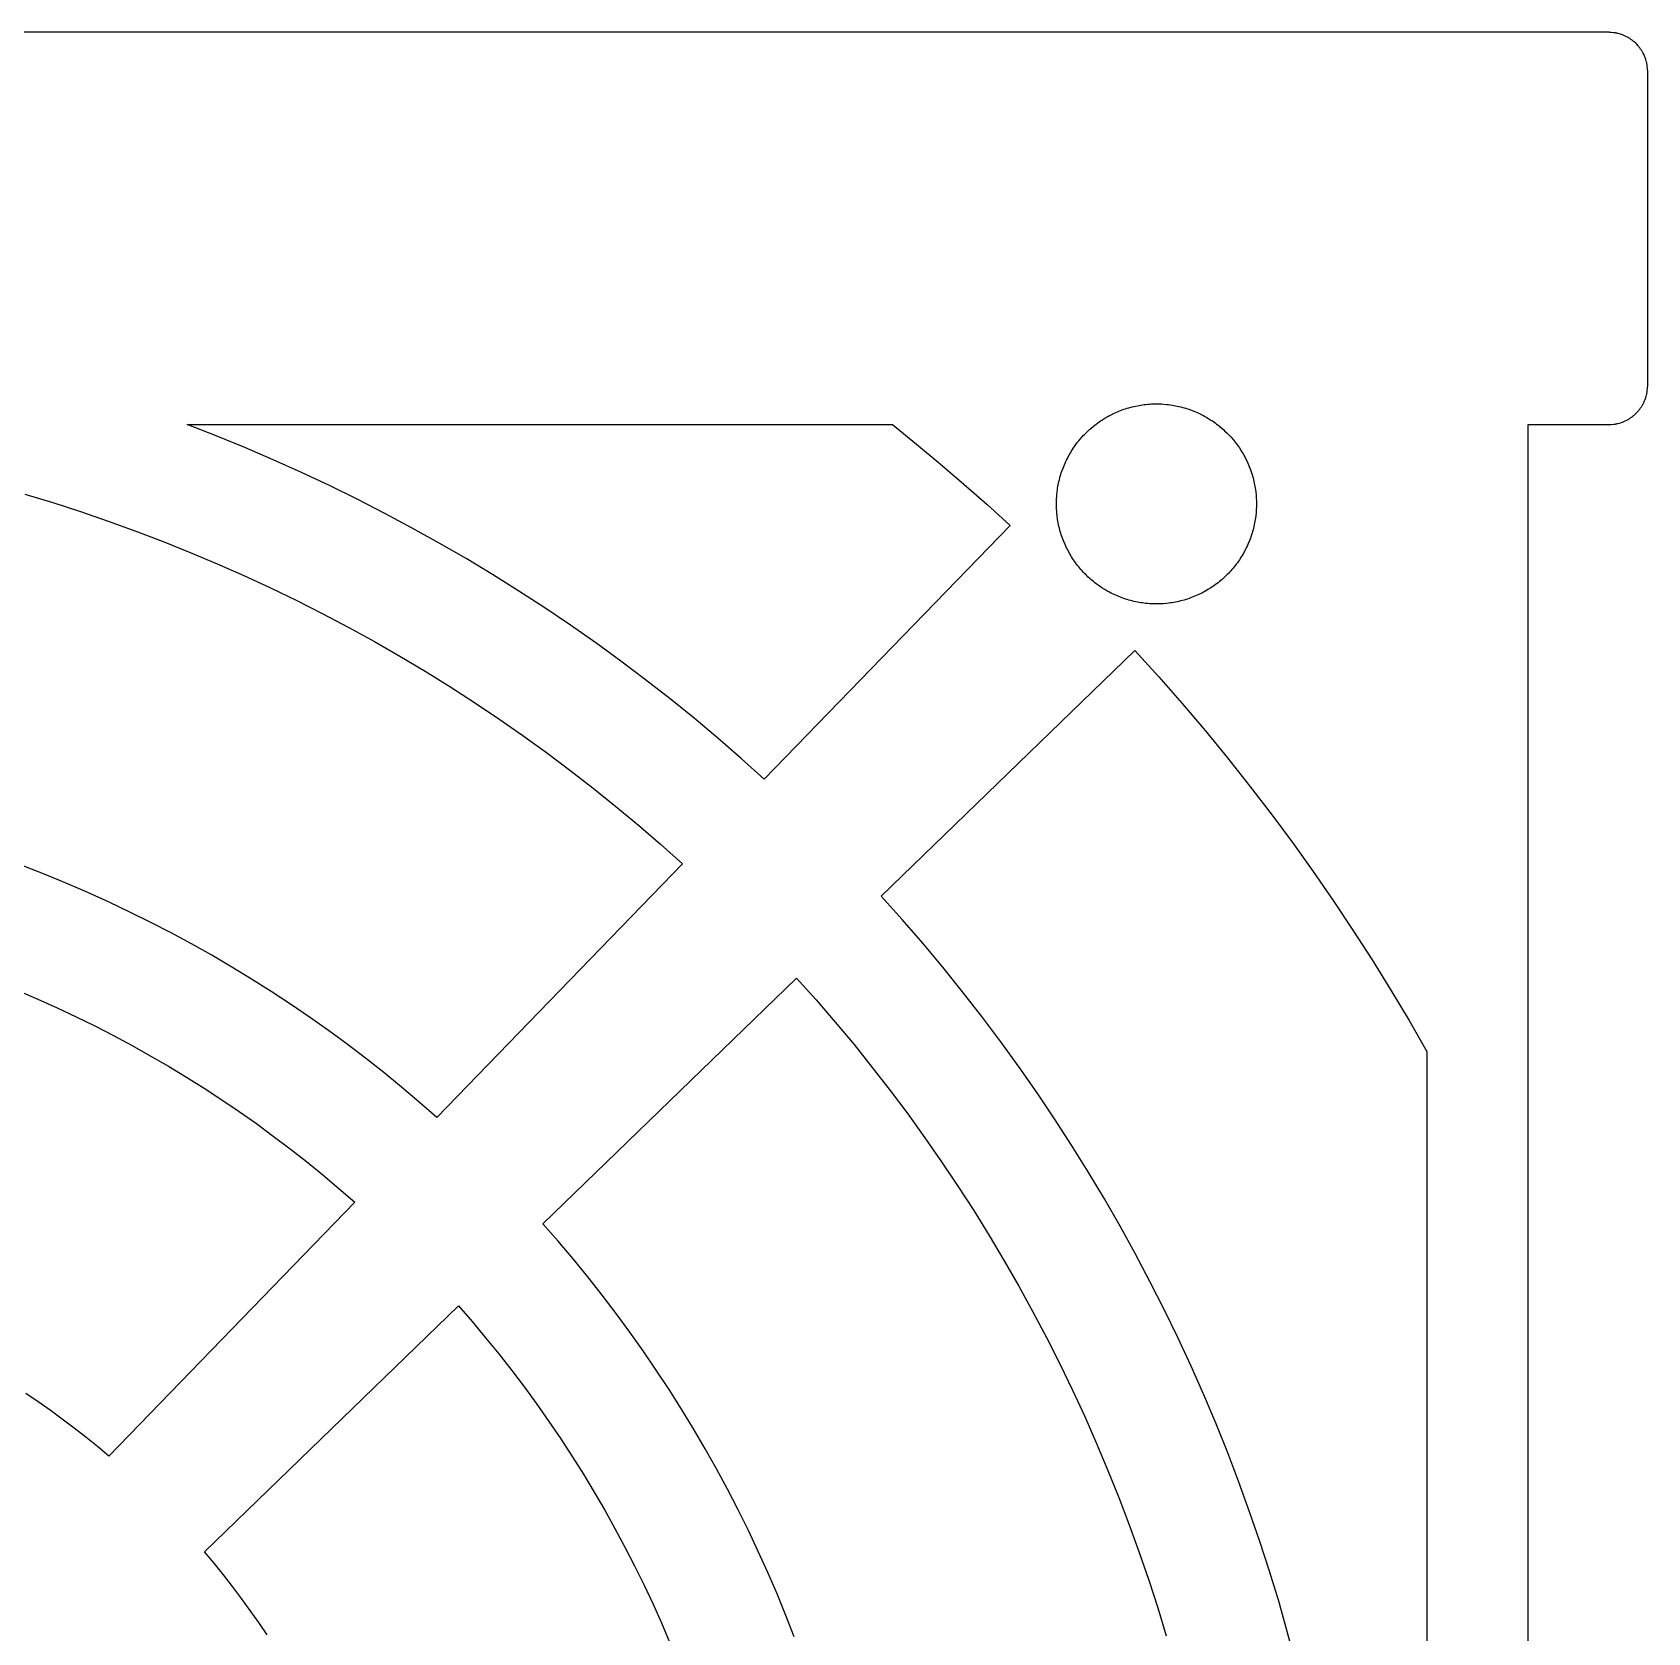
# Model space of a CAD drawing. Header units: metres. Extents: x -3 to 104, y -8 to 202.
# Drawn here: x 62.81 to 104, y 161.46 to 202.25 of the extents above; entities that cross this region are included whole.
import ezdxf

# ---------------------------------------------------------------- set-up
doc = ezdxf.new("R2010")
doc.units = ezdxf.units.M

msp = doc.modelspace()

# ---------------------------------------------------------------- linework, layer by layer
for p, q in [((103.018, 202.25), (-2.01758, 202.25)), ((103.035, 202.249), (103.018, 202.25)), ((103.053, 202.249), (103.035, 202.249)), ((103.069, 202.248), (103.053, 202.249)), ((103.14, 202.24), (103.069, 202.248)), ((103.156, 202.237), (103.14, 202.24)), ((103.174, 202.234), (103.156, 202.237)), ((103.19, 202.231), (103.174, 202.234)), ((103.208, 202.229), (103.19, 202.231)), ((103.225, 202.225), (103.208, 202.229)), ((103.242, 202.221), (103.225, 202.225)), ((103.309, 202.201), (103.242, 202.221)), ((103.358, 202.184), (103.309, 202.201)), ((103.375, 202.177), (103.358, 202.184)), ((103.391, 202.171), (103.375, 202.177)), ((103.406, 202.163), (103.391, 202.171)), ((103.423, 202.156), (103.406, 202.163)), ((103.47, 202.133), (103.423, 202.156)), ((103.484, 202.125), (103.47, 202.133)), ((103.5, 202.116), (103.484, 202.125)), ((103.515, 202.107), (103.5, 202.116)), ((103.53, 202.098), (103.515, 202.107)), ((103.545, 202.089), (103.53, 202.098)), ((103.56, 202.079), (103.545, 202.089)), ((103.573, 202.069), (103.56, 202.079)), ((103.588, 202.059), (103.573, 202.069)), ((103.602, 202.049), (103.588, 202.059)), ((103.629, 202.027), (103.602, 202.049)), ((103.643, 202.016), (103.629, 202.027)), ((103.656, 202.005), (103.643, 202.016)), ((103.694, 201.97), (103.656, 202.005)), ((103.72, 201.944), (103.694, 201.97)), ((103.755, 201.906), (103.72, 201.944)), ((103.766, 201.893), (103.755, 201.906)), ((103.777, 201.879), (103.766, 201.893)), ((103.799, 201.852), (103.777, 201.879)), ((103.809, 201.838), (103.799, 201.852)), ((103.819, 201.823), (103.809, 201.838)), ((103.829, 201.81), (103.819, 201.823)), ((103.839, 201.795), (103.829, 201.81)), ((103.848, 201.78), (103.839, 201.795)), ((103.857, 201.765), (103.848, 201.78)), ((103.866, 201.75), (103.857, 201.765)), ((103.875, 201.734), (103.866, 201.75)), ((103.883, 201.72), (103.875, 201.734)), ((103.906, 201.673), (103.883, 201.72)), ((103.913, 201.656), (103.906, 201.673)), ((103.921, 201.641), (103.913, 201.656)), ((103.927, 201.625), (103.921, 201.641)), ((103.934, 201.608), (103.927, 201.625)), ((103.951, 201.559), (103.934, 201.608)), ((103.971, 201.492), (103.951, 201.559)), ((103.975, 201.475), (103.971, 201.492)), ((103.979, 201.458), (103.975, 201.475)), ((103.981, 201.44), (103.979, 201.458)), ((103.984, 201.424), (103.981, 201.44)), ((103.987, 201.406), (103.984, 201.424)), ((103.99, 201.39), (103.987, 201.406)), ((103.998, 201.319), (103.99, 201.39)), ((103.999, 201.303), (103.998, 201.319)), ((103.999, 201.285), (103.999, 201.303)), ((104, 201.268), (103.999, 201.285)), ((104, 193.232), (104, 201.268)), ((103.99, 193.11), (103.998, 193.181)), ((103.998, 193.181), (103.999, 193.197)), ((103.999, 193.215), (104, 193.232)), ((103.999, 193.197), (103.999, 193.215)), ((91.0322, 192.741), (91.1201, 192.755)), ((91.1201, 192.755), (91.1641, 192.761)), ((91.1641, 192.761), (91.208, 192.766)), ((91.208, 192.766), (91.2529, 192.77)), ((91.2529, 192.77), (91.2969, 192.773)), ((91.2969, 192.773), (91.3418, 192.776)), ((91.3418, 192.776), (91.3857, 192.778)), ((91.3857, 192.778), (91.4307, 192.779)), ((91.4307, 192.779), (91.5195, 192.779)), ((91.5195, 192.779), (91.5645, 192.778)), ((91.5645, 192.778), (91.6084, 192.776)), ((91.6084, 192.776), (91.6533, 192.773)), ((91.6533, 192.773), (91.7412, 192.766)), ((91.7412, 192.766), (91.7861, 192.761)), ((91.7861, 192.761), (91.8301, 192.755)), ((91.8301, 192.755), (91.918, 192.741)), ((103.866, 192.75), (103.875, 192.766)), ((103.875, 192.766), (103.883, 192.78)), ((103.883, 192.78), (103.906, 192.827)), ((103.906, 192.827), (103.913, 192.844)), ((103.913, 192.844), (103.921, 192.859)), ((103.921, 192.859), (103.927, 192.875)), ((103.927, 192.875), (103.934, 192.892)), ((103.934, 192.892), (103.951, 192.941)), ((103.951, 192.941), (103.971, 193.008)), ((103.971, 193.008), (103.975, 193.025)), ((103.975, 193.025), (103.979, 193.042)), ((103.979, 193.042), (103.981, 193.06)), ((103.981, 193.06), (103.984, 193.076)), ((103.984, 193.076), (103.987, 193.094)), ((103.987, 193.094), (103.99, 193.11)), ((89.9766, 192.293), (90.0488, 192.344)), ((90.0488, 192.344), (90.0859, 192.368)), ((90.0859, 192.368), (90.1621, 192.415)), ((90.1621, 192.415), (90.2383, 192.46)), ((90.2383, 192.46), (90.2783, 192.481)), ((90.2783, 192.481), (90.3174, 192.502)), ((90.3174, 192.502), (90.3975, 192.541)), ((90.3975, 192.541), (90.4375, 192.56)), ((90.4375, 192.56), (90.4785, 192.577)), ((90.4785, 192.577), (90.5195, 192.594)), ((90.5195, 192.594), (90.5615, 192.61)), ((90.5615, 192.61), (90.6025, 192.626)), ((90.6025, 192.626), (90.6445, 192.641)), ((90.6445, 192.641), (90.6865, 192.654)), ((90.6865, 192.654), (90.7295, 192.668)), ((90.7295, 192.668), (90.7725, 192.681)), ((90.7725, 192.681), (90.8584, 192.704)), ((90.8584, 192.704), (90.9014, 192.714)), ((90.9014, 192.714), (90.9453, 192.724)), ((90.9453, 192.724), (90.9883, 192.732)), ((90.9883, 192.732), (91.0322, 192.741)), ((91.918, 192.741), (91.9619, 192.732)), ((91.9619, 192.732), (92.0049, 192.724)), ((92.0049, 192.724), (92.0488, 192.714)), ((92.0488, 192.714), (92.0918, 192.704)), ((92.0918, 192.704), (92.1777, 192.681)), ((92.1777, 192.681), (92.2207, 192.668)), ((92.2207, 192.668), (92.2627, 192.654)), ((92.2627, 192.654), (92.3057, 192.641)), ((92.3057, 192.641), (92.3467, 192.626)), ((92.3467, 192.626), (92.3887, 192.61)), ((92.3887, 192.61), (92.4307, 192.594)), ((92.4307, 192.594), (92.4717, 192.577)), ((92.4717, 192.577), (92.5117, 192.56)), ((92.5117, 192.56), (92.5527, 192.541)), ((92.5527, 192.541), (92.6328, 192.502)), ((92.6328, 192.502), (92.6719, 192.481)), ((92.6719, 192.481), (92.7109, 192.46)), ((92.7109, 192.46), (92.75, 192.438)), ((92.75, 192.438), (92.7881, 192.415)), ((92.7881, 192.415), (92.8643, 192.368)), ((92.8643, 192.368), (92.9014, 192.344)), ((92.9014, 192.344), (92.9736, 192.293)), ((103.406, 192.337), (103.423, 192.344)), ((103.423, 192.344), (103.47, 192.367)), ((103.47, 192.367), (103.484, 192.375)), ((103.484, 192.375), (103.5, 192.384)), ((103.5, 192.384), (103.515, 192.393)), ((103.515, 192.393), (103.53, 192.402)), ((103.53, 192.402), (103.545, 192.411)), ((103.545, 192.411), (103.56, 192.421)), ((103.56, 192.421), (103.573, 192.431)), ((103.573, 192.431), (103.588, 192.441)), ((103.588, 192.441), (103.602, 192.451)), ((103.602, 192.451), (103.629, 192.473)), ((103.629, 192.473), (103.643, 192.484)), ((103.643, 192.484), (103.656, 192.495)), ((103.656, 192.495), (103.694, 192.53)), ((103.694, 192.53), (103.72, 192.556)), ((103.72, 192.556), (103.755, 192.594)), ((103.755, 192.594), (103.766, 192.607)), ((103.766, 192.607), (103.777, 192.621)), ((103.777, 192.621), (103.799, 192.648)), ((103.799, 192.648), (103.809, 192.662)), ((103.809, 192.662), (103.819, 192.677)), ((103.819, 192.677), (103.829, 192.69)), ((103.829, 192.69), (103.839, 192.705)), ((103.839, 192.705), (103.848, 192.72)), ((103.848, 192.72), (103.857, 192.735)), ((103.857, 192.735), (103.866, 192.75)), ((67.4971, 191.964), (66.7607, 192.25)), ((66.7607, 192.25), (84.7422, 192.25)), ((68.2285, 191.666), (67.4971, 191.964)), ((84.7422, 192.25), (85.3564, 191.753)), ((89.5215, 191.869), (89.5801, 191.936)), ((89.5801, 191.936), (89.6104, 191.969)), ((89.6104, 191.969), (89.6406, 192.001)), ((89.6406, 192.001), (89.6719, 192.032)), ((89.6719, 192.032), (89.7363, 192.095)), ((89.7363, 192.095), (89.7686, 192.125)), ((89.7686, 192.125), (89.8018, 192.154)), ((89.8018, 192.154), (89.8701, 192.211)), ((89.8701, 192.211), (89.9053, 192.239)), ((89.9053, 192.239), (89.9404, 192.266)), ((89.9404, 192.266), (89.9766, 192.293)), ((92.9736, 192.293), (93.0098, 192.266)), ((93.0098, 192.266), (93.0449, 192.239)), ((93.0449, 192.239), (93.0801, 192.211)), ((93.0801, 192.211), (93.1484, 192.154)), ((93.1484, 192.154), (93.1816, 192.125)), ((93.1816, 192.125), (93.2139, 192.095)), ((93.2139, 192.095), (93.2783, 192.032)), ((93.2783, 192.032), (93.3096, 192.001)), ((93.3096, 192.001), (93.3398, 191.969)), ((93.3398, 191.969), (93.3701, 191.936)), ((93.3701, 191.936), (93.4287, 191.869)), ((100.95, 10), (100.95, 192.25)), ((100.95, 192.25), (103.018, 192.25)), ((103.018, 192.25), (103.035, 192.251)), ((103.035, 192.251), (103.053, 192.251)), ((103.053, 192.251), (103.069, 192.252)), ((103.069, 192.252), (103.14, 192.26)), ((103.14, 192.26), (103.156, 192.263)), ((103.156, 192.263), (103.174, 192.266)), ((103.174, 192.266), (103.19, 192.269)), ((103.19, 192.269), (103.208, 192.271)), ((103.208, 192.271), (103.225, 192.275)), ((103.225, 192.275), (103.242, 192.279)), ((103.242, 192.279), (103.309, 192.299)), ((103.309, 192.299), (103.358, 192.316)), ((103.358, 192.316), (103.375, 192.323)), ((103.375, 192.323), (103.391, 192.329)), ((103.391, 192.329), (103.406, 192.337)), ((68.9541, 191.354), (68.2285, 191.666)), ((85.3564, 191.753), (85.9639, 191.248)), ((89.2666, 191.505), (89.2891, 191.543)), ((89.2891, 191.543), (89.3125, 191.581)), ((89.3125, 191.581), (89.3359, 191.618)), ((89.3359, 191.618), (89.3613, 191.655)), ((89.3613, 191.655), (89.3857, 191.692)), ((89.3857, 191.692), (89.4385, 191.765)), ((89.4385, 191.765), (89.4658, 191.8)), ((89.4658, 191.8), (89.4932, 191.834)), ((89.4932, 191.834), (89.5215, 191.869)), ((93.4287, 191.869), (93.457, 191.834)), ((93.457, 191.834), (93.4844, 191.8)), ((93.4844, 191.8), (93.5117, 191.765)), ((93.5117, 191.765), (93.5381, 191.729)), ((93.5381, 191.729), (93.5635, 191.692)), ((93.5635, 191.692), (93.5889, 191.655)), ((93.5889, 191.655), (93.6377, 191.581)), ((93.6377, 191.581), (93.6611, 191.543)), ((93.6611, 191.543), (93.6836, 191.505)), ((69.6748, 191.031), (68.9541, 191.354)), ((85.9639, 191.248), (86.5645, 190.733)), ((89.0635, 191.06), (89.0947, 191.144)), ((89.0947, 191.144), (89.1104, 191.185)), ((89.1104, 191.185), (89.1455, 191.267)), ((89.1455, 191.267), (89.1641, 191.308)), ((89.1641, 191.308), (89.1826, 191.348)), ((89.1826, 191.348), (89.2031, 191.388)), ((89.2031, 191.388), (89.2236, 191.427)), ((89.2236, 191.427), (89.2666, 191.505)), ((93.6836, 191.505), (93.7266, 191.427)), ((93.7266, 191.427), (93.7471, 191.388)), ((93.7471, 191.388), (93.7861, 191.308)), ((93.7861, 191.308), (93.8047, 191.267)), ((93.8047, 191.267), (93.8223, 191.226)), ((93.8223, 191.226), (93.8555, 191.144)), ((93.8555, 191.144), (93.8711, 191.102)), ((70.3896, 190.695), (69.6748, 191.031)), ((71.0986, 190.348), (70.3896, 190.695)), ((86.5645, 190.733), (87.1562, 190.211)), ((88.9639, 190.672), (88.9717, 190.716)), ((88.9717, 190.716), (88.9805, 190.76)), ((88.9805, 190.76), (88.9902, 190.803)), ((88.9902, 190.803), (89.001, 190.847)), ((89.001, 190.847), (89.0117, 190.89)), ((89.0117, 190.89), (89.0234, 190.933)), ((89.0234, 190.933), (89.0361, 190.975)), ((89.0361, 190.975), (89.0498, 191.018)), ((89.0498, 191.018), (89.0635, 191.06)), ((93.8711, 191.102), (93.9004, 191.018)), ((93.9004, 191.018), (93.9141, 190.975)), ((93.9141, 190.975), (93.9258, 190.933)), ((93.9258, 190.933), (93.9385, 190.89)), ((93.9385, 190.89), (93.9492, 190.847)), ((93.9492, 190.847), (93.96, 190.803)), ((93.96, 190.803), (93.9697, 190.76)), ((93.9697, 190.76), (93.9785, 190.716)), ((93.9785, 190.716), (93.9863, 190.672)), ((62.6191, 190.479), (63.333, 190.262)), ((71.8008, 189.987), (71.0986, 190.348)), ((88.9248, 190.229), (88.9268, 190.318)), ((88.9268, 190.318), (88.9287, 190.363)), ((88.9287, 190.363), (88.9316, 190.407)), ((88.9316, 190.407), (88.9346, 190.452)), ((88.9346, 190.452), (88.9443, 190.54)), ((88.9443, 190.54), (88.9502, 190.584)), ((88.9502, 190.584), (88.9561, 190.629)), ((88.9561, 190.629), (88.9639, 190.672)), ((93.9863, 190.672), (93.9932, 190.629)), ((93.9932, 190.629), (94, 190.584)), ((94, 190.584), (94.0059, 190.54)), ((94.0059, 190.54), (94.0156, 190.452)), ((94.0156, 190.452), (94.0186, 190.407)), ((94.0186, 190.407), (94.0215, 190.363)), ((94.0215, 190.363), (94.0234, 190.318)), ((94.0234, 190.318), (94.0254, 190.229)), ((63.333, 190.262), (64.043, 190.033)), ((64.043, 190.033), (64.749, 189.791)), ((72.4971, 189.615), (71.8008, 189.987)), ((87.1562, 190.211), (87.7412, 189.68)), ((88.9268, 190.141), (88.9248, 190.229)), ((88.9287, 190.096), (88.9268, 190.141)), ((88.9316, 190.052), (88.9287, 190.096)), ((88.9346, 190.007), (88.9316, 190.052)), ((88.9443, 189.919), (88.9346, 190.007)), ((88.9561, 189.831), (88.9443, 189.919)), ((94, 189.875), (93.9863, 189.787)), ((94.0059, 189.919), (94, 189.875)), ((94.0156, 190.007), (94.0059, 189.919)), ((94.0186, 190.052), (94.0156, 190.007)), ((94.0215, 190.096), (94.0186, 190.052)), ((94.0234, 190.141), (94.0215, 190.096)), ((94.0254, 190.229), (94.0234, 190.141)), ((64.749, 189.791), (65.4512, 189.537)), ((65.4512, 189.537), (66.1475, 189.271)), ((73.1875, 189.231), (72.4971, 189.615)), ((87.7412, 189.68), (81.4775, 183.213)), ((88.9717, 189.743), (88.9561, 189.831)), ((88.9805, 189.699), (88.9717, 189.743)), ((88.9902, 189.656), (88.9805, 189.699)), ((89.001, 189.612), (88.9902, 189.656)), ((89.0117, 189.569), (89.001, 189.612)), ((89.0234, 189.526), (89.0117, 189.569)), ((89.0361, 189.484), (89.0234, 189.526)), ((89.0498, 189.441), (89.0361, 189.484)), ((93.9141, 189.484), (93.9004, 189.441)), ((93.9258, 189.526), (93.9141, 189.484)), ((93.9385, 189.569), (93.9258, 189.526)), ((93.9492, 189.612), (93.9385, 189.569)), ((93.96, 189.656), (93.9492, 189.612)), ((93.9697, 189.699), (93.96, 189.656)), ((93.9785, 189.743), (93.9697, 189.699)), ((93.9863, 189.787), (93.9785, 189.743)), ((66.1475, 189.271), (66.8398, 188.993)), ((73.8711, 188.836), (73.1875, 189.231)), ((89.0635, 189.399), (89.0498, 189.441)), ((89.0947, 189.315), (89.0635, 189.399)), ((89.1104, 189.274), (89.0947, 189.315)), ((89.1455, 189.192), (89.1104, 189.274)), ((89.1641, 189.152), (89.1455, 189.192)), ((89.1826, 189.111), (89.1641, 189.152)), ((89.2031, 189.072), (89.1826, 189.111)), ((89.2236, 189.032), (89.2031, 189.072)), ((93.7471, 189.072), (93.7266, 189.032)), ((93.7666, 189.111), (93.7471, 189.072)), ((93.7861, 189.152), (93.7666, 189.111)), ((93.8047, 189.192), (93.7861, 189.152)), ((93.8223, 189.233), (93.8047, 189.192)), ((93.8555, 189.315), (93.8223, 189.233)), ((93.8711, 189.357), (93.8555, 189.315)), ((93.9004, 189.441), (93.8711, 189.357)), ((66.8398, 188.993), (67.5273, 188.703)), ((67.5273, 188.703), (68.21, 188.401)), ((74.5469, 188.428), (73.8711, 188.836)), ((89.2666, 188.954), (89.2236, 189.032)), ((89.2891, 188.916), (89.2666, 188.954)), ((89.3125, 188.878), (89.2891, 188.916)), ((89.3359, 188.841), (89.3125, 188.878)), ((89.3613, 188.804), (89.3359, 188.841)), ((89.3857, 188.767), (89.3613, 188.804)), ((89.4121, 188.73), (89.3857, 188.767)), ((89.4385, 188.695), (89.4121, 188.73)), ((89.4658, 188.659), (89.4385, 188.695)), ((89.4932, 188.625), (89.4658, 188.659)), ((93.4844, 188.659), (93.457, 188.625)), ((93.5117, 188.695), (93.4844, 188.659)), ((93.5381, 188.73), (93.5117, 188.695)), ((93.5635, 188.767), (93.5381, 188.73)), ((93.5889, 188.804), (93.5635, 188.767)), ((93.6377, 188.878), (93.5889, 188.804)), ((93.6611, 188.916), (93.6377, 188.878)), ((93.6836, 188.954), (93.6611, 188.916)), ((93.7266, 189.032), (93.6836, 188.954)), ((68.21, 188.401), (68.8877, 188.088)), ((75.2168, 188.009), (74.5469, 188.428)), ((89.5215, 188.591), (89.4932, 188.625)), ((89.5508, 188.557), (89.5215, 188.591)), ((89.5801, 188.523), (89.5508, 188.557)), ((89.6104, 188.49), (89.5801, 188.523)), ((89.6406, 188.458), (89.6104, 188.49)), ((89.6719, 188.427), (89.6406, 188.458)), ((89.7363, 188.364), (89.6719, 188.427)), ((89.7686, 188.335), (89.7363, 188.364)), ((89.8018, 188.305), (89.7686, 188.335)), ((89.8701, 188.248), (89.8018, 188.305)), ((89.9053, 188.22), (89.8701, 188.248)), ((93.0801, 188.248), (93.0449, 188.22)), ((93.1484, 188.305), (93.0801, 188.248)), ((93.1816, 188.335), (93.1484, 188.305)), ((93.2139, 188.364), (93.1816, 188.335)), ((93.2783, 188.427), (93.2139, 188.364)), ((93.3096, 188.458), (93.2783, 188.427)), ((93.3398, 188.49), (93.3096, 188.458)), ((93.3701, 188.523), (93.3398, 188.49)), ((93.3994, 188.557), (93.3701, 188.523)), ((93.4287, 188.591), (93.3994, 188.557)), ((93.457, 188.625), (93.4287, 188.591)), ((68.8877, 188.088), (69.5586, 187.763)), ((75.8789, 187.578), (75.2168, 188.009)), ((89.9404, 188.193), (89.9053, 188.22)), ((90.0127, 188.141), (89.9404, 188.193)), ((90.0488, 188.115), (90.0127, 188.141)), ((90.0859, 188.091), (90.0488, 188.115)), ((90.1621, 188.044), (90.0859, 188.091)), ((90.2383, 187.999), (90.1621, 188.044)), ((90.2783, 187.979), (90.2383, 187.999)), ((90.3174, 187.957), (90.2783, 187.979)), ((90.3574, 187.938), (90.3174, 187.957)), ((90.4375, 187.9), (90.3574, 187.938)), ((90.4785, 187.882), (90.4375, 187.9)), ((90.5195, 187.865), (90.4785, 187.882)), ((90.5615, 187.849), (90.5195, 187.865)), ((90.6025, 187.833), (90.5615, 187.849)), ((90.6445, 187.818), (90.6025, 187.833)), ((90.6865, 187.805), (90.6445, 187.818)), ((92.3057, 187.818), (92.2627, 187.805)), ((92.3467, 187.833), (92.3057, 187.818)), ((92.3887, 187.849), (92.3467, 187.833)), ((92.4307, 187.865), (92.3887, 187.849)), ((92.4717, 187.882), (92.4307, 187.865)), ((92.5117, 187.9), (92.4717, 187.882)), ((92.5527, 187.919), (92.5117, 187.9)), ((92.5928, 187.938), (92.5527, 187.919)), ((92.6328, 187.957), (92.5928, 187.938)), ((92.6719, 187.979), (92.6328, 187.957)), ((92.7109, 187.999), (92.6719, 187.979)), ((92.75, 188.021), (92.7109, 187.999)), ((92.7881, 188.044), (92.75, 188.021)), ((92.8643, 188.091), (92.7881, 188.044)), ((92.9014, 188.115), (92.8643, 188.091)), ((92.9375, 188.141), (92.9014, 188.115)), ((93.0098, 188.193), (92.9375, 188.141)), ((93.0449, 188.22), (93.0098, 188.193)), ((69.5586, 187.763), (70.2246, 187.426)), ((70.2246, 187.426), (70.8838, 187.077)), ((76.5332, 187.137), (75.8789, 187.578)), ((90.7295, 187.791), (90.6865, 187.805)), ((90.7725, 187.778), (90.7295, 187.791)), ((90.8584, 187.755), (90.7725, 187.778)), ((90.9014, 187.745), (90.8584, 187.755)), ((90.9453, 187.735), (90.9014, 187.745)), ((90.9883, 187.727), (90.9453, 187.735)), ((91.0762, 187.711), (90.9883, 187.727)), ((91.1201, 187.704), (91.0762, 187.711)), ((91.1641, 187.698), (91.1201, 187.704)), ((91.208, 187.693), (91.1641, 187.698)), ((91.2529, 187.689), (91.208, 187.693)), ((91.2969, 187.686), (91.2529, 187.689)), ((91.3418, 187.683), (91.2969, 187.686)), ((91.3857, 187.681), (91.3418, 187.683)), ((91.4307, 187.68), (91.3857, 187.681)), ((91.5195, 187.68), (91.4307, 187.68)), ((91.5645, 187.681), (91.5195, 187.68)), ((91.6084, 187.683), (91.5645, 187.681)), ((91.6533, 187.686), (91.6084, 187.683)), ((91.7412, 187.693), (91.6533, 187.686)), ((91.7861, 187.698), (91.7412, 187.693)), ((91.8301, 187.704), (91.7861, 187.698)), ((91.874, 187.711), (91.8301, 187.704)), ((91.9619, 187.727), (91.874, 187.711)), ((92.0049, 187.735), (91.9619, 187.727)), ((92.0488, 187.745), (92.0049, 187.735)), ((92.0918, 187.755), (92.0488, 187.745)), ((92.1777, 187.778), (92.0918, 187.755)), ((92.2207, 187.791), (92.1777, 187.778)), ((92.2627, 187.805), (92.2207, 187.791)), ((70.8838, 187.077), (71.5381, 186.718)), ((77.1797, 186.684), (76.5332, 187.137)), ((71.5381, 186.718), (72.1855, 186.347)), ((77.8193, 186.22), (77.1797, 186.684)), ((72.1855, 186.347), (72.8262, 185.964)), ((78.4502, 185.745), (77.8193, 186.22)), ((84.458, 180.232), (90.9248, 186.496)), ((90.9248, 186.496), (91.5332, 185.825)), ((72.8262, 185.964), (73.46, 185.571)), ((91.5332, 185.825), (92.1299, 185.145)), ((73.46, 185.571), (74.0869, 185.167)), ((79.0732, 185.26), (78.4502, 185.745)), ((74.0869, 185.167), (74.707, 184.751)), ((79.6875, 184.764), (79.0732, 185.26)), ((92.1299, 185.145), (92.7148, 184.454)), ((74.707, 184.751), (75.3203, 184.325)), ((80.293, 184.257), (79.6875, 184.764)), ((75.3203, 184.325), (75.9248, 183.89)), ((80.8896, 183.739), (80.293, 184.257)), ((92.7148, 184.454), (93.2891, 183.755)), ((75.9248, 183.89), (76.5225, 183.442)), ((81.4775, 183.213), (80.8896, 183.739)), ((93.2891, 183.755), (93.8516, 183.045)), ((76.5225, 183.442), (77.1123, 182.985)), ((77.1123, 182.985), (77.6943, 182.518)), ((93.8516, 183.045), (94.4014, 182.327)), ((77.6943, 182.518), (78.2676, 182.041)), ((94.4014, 182.327), (94.9404, 181.6)), ((78.2676, 182.041), (78.833, 181.554)), ((78.833, 181.554), (79.3896, 181.057)), ((94.9404, 181.6), (95.4668, 180.863)), ((63.1455, 180.78), (62.5957, 180.996)), ((79.3896, 181.057), (73.124, 174.588)), ((95.4668, 180.863), (95.9814, 180.119)), ((63.6904, 180.556), (63.1455, 180.78)), ((64.2324, 180.322), (63.6904, 180.556)), ((64.7705, 180.078), (64.2324, 180.322)), ((65.3037, 179.825), (64.7705, 180.078)), ((84.9922, 179.636), (84.458, 180.232)), ((95.9814, 180.119), (96.4834, 179.366)), ((65.832, 179.563), (65.3037, 179.825)), ((85.5156, 179.031), (84.9922, 179.636)), ((66.3564, 179.292), (65.832, 179.563)), ((66.876, 179.013), (66.3564, 179.292)), ((96.4834, 179.366), (96.9736, 178.604)), ((67.3906, 178.723), (66.876, 179.013)), ((86.0293, 178.417), (85.5156, 179.031)), ((67.8994, 178.425), (67.3906, 178.723)), ((68.4043, 178.118), (67.8994, 178.425)), ((86.5322, 177.794), (86.0293, 178.417)), ((96.9736, 178.604), (97.4502, 177.835)), ((68.9023, 177.803), (68.4043, 178.118)), ((75.833, 171.878), (82.3018, 178.144)), ((82.3018, 178.144), (82.7988, 177.587)), ((62.4639, 177.817), (62.9551, 177.606)), ((62.9551, 177.606), (63.4434, 177.387)), ((69.3955, 177.479), (68.9023, 177.803)), ((82.7988, 177.587), (83.2861, 177.022)), ((87.0234, 177.162), (86.5322, 177.794)), ((97.4502, 177.835), (97.915, 177.059)), ((63.4434, 177.387), (63.9277, 177.158)), ((63.9277, 177.158), (64.4072, 176.922)), ((69.8828, 177.146), (69.3955, 177.479)), ((70.3652, 176.805), (69.8828, 177.146)), ((87.5039, 176.521), (87.0234, 177.162)), ((64.4072, 176.922), (64.8838, 176.678)), ((70.8408, 176.455), (70.3652, 176.805)), ((83.2861, 177.022), (83.7637, 176.448)), ((97.915, 177.059), (98.3662, 176.274)), ((64.8838, 176.678), (65.3555, 176.425)), ((65.3555, 176.425), (65.8223, 176.164)), ((71.3096, 176.098), (70.8408, 176.455)), ((83.7637, 176.448), (84.2305, 175.867)), ((87.9736, 175.873), (87.5039, 176.521)), ((65.8223, 176.164), (66.2852, 175.895)), ((66.2852, 175.895), (66.7432, 175.618)), ((71.7734, 175.732), (71.3096, 176.098)), ((84.2305, 175.867), (84.6875, 175.277)), ((88.4316, 175.217), (87.9736, 175.873)), ((98.3662, 176.274), (98.3662, 122.186)), ((66.7432, 175.618), (67.1963, 175.333)), ((72.2295, 175.358), (71.7734, 175.732)), ((67.1963, 175.333), (67.6445, 175.041)), ((72.6797, 174.977), (72.2295, 175.358)), ((84.6875, 175.277), (85.1348, 174.68)), ((88.8779, 174.552), (88.4316, 175.217)), ((67.6445, 175.041), (68.0879, 174.74)), ((68.0879, 174.74), (68.5254, 174.433)), ((73.124, 174.588), (72.6797, 174.977)), ((85.1348, 174.68), (85.5713, 174.074)), ((68.5254, 174.433), (68.958, 174.117)), ((89.3125, 173.88), (88.8779, 174.552)), ((68.958, 174.117), (69.3848, 173.794)), ((85.5713, 174.074), (85.9971, 173.462)), ((89.7354, 173.2), (89.3125, 173.88)), ((69.3848, 173.794), (69.8057, 173.464)), ((69.8057, 173.464), (70.2217, 173.127)), ((85.9971, 173.462), (86.4121, 172.842)), ((70.2217, 173.127), (70.6309, 172.782)), ((90.1465, 172.514), (89.7354, 173.2)), ((70.6309, 172.782), (71.0342, 172.431)), ((86.4121, 172.842), (86.8164, 172.215)), ((71.0342, 172.431), (64.7637, 165.957)), ((86.8164, 172.215), (87.21, 171.58)), ((90.5459, 171.82), (90.1465, 172.514)), ((76.2227, 171.435), (75.833, 171.878)), ((90.9326, 171.119), (90.5459, 171.82)), ((76.6045, 170.984), (76.2227, 171.435)), ((87.21, 171.58), (87.5918, 170.939)), ((76.9775, 170.527), (76.6045, 170.984)), ((87.5918, 170.939), (87.9629, 170.292)), ((91.3076, 170.412), (90.9326, 171.119)), ((77.3438, 170.064), (76.9775, 170.527)), ((87.9629, 170.292), (88.3232, 169.639)), ((91.6699, 169.698), (91.3076, 170.412)), ((67.2031, 163.519), (73.6768, 169.789)), ((73.6768, 169.789), (74.0283, 169.386)), ((77.7012, 169.595), (77.3438, 170.064)), ((92.0195, 168.979), (91.6699, 169.698)), ((74.0283, 169.386), (74.3721, 168.976)), ((78.0508, 169.119), (77.7012, 169.595)), ((88.3232, 169.639), (88.6709, 168.979)), ((74.3721, 168.976), (74.71, 168.561)), ((78.3916, 168.638), (78.0508, 169.119)), ((88.6709, 168.979), (89.0078, 168.313)), ((92.3574, 168.253), (92.0195, 168.979)), ((74.71, 168.561), (75.04, 168.139)), ((78.7236, 168.15), (78.3916, 168.638)), ((75.04, 168.139), (75.3623, 167.712)), ((79.0479, 167.657), (78.7236, 168.15)), ((89.0078, 168.313), (89.334, 167.642)), ((92.6816, 167.521), (92.3574, 168.253)), ((75.3623, 167.712), (75.6777, 167.28)), ((79.3633, 167.158), (79.0479, 167.657)), ((89.334, 167.642), (89.6475, 166.965)), ((62.96, 167.344), (62.6465, 167.556)), ((63.2705, 167.126), (62.96, 167.344)), ((75.6777, 167.28), (75.9854, 166.842)), ((92.9941, 166.783), (92.6816, 167.521)), ((63.5771, 166.902), (63.2705, 167.126)), ((63.8799, 166.674), (63.5771, 166.902)), ((75.9854, 166.842), (76.2861, 166.399)), ((79.6709, 166.654), (79.3633, 167.158)), ((89.6475, 166.965), (89.9492, 166.282)), ((64.1787, 166.44), (63.8799, 166.674)), ((64.4736, 166.201), (64.1787, 166.44)), ((76.2861, 166.399), (76.5781, 165.951)), ((79.9688, 166.145), (79.6709, 166.654)), ((93.293, 166.041), (92.9941, 166.783)), ((64.7637, 165.957), (64.4736, 166.201)), ((80.2578, 165.631), (79.9688, 166.145)), ((89.9492, 166.282), (90.2393, 165.595)), ((93.5791, 165.293), (93.293, 166.041)), ((76.5781, 165.951), (76.8633, 165.498)), ((80.5381, 165.111), (80.2578, 165.631)), ((90.2393, 165.595), (90.5166, 164.902)), ((76.8633, 165.498), (77.1406, 165.04)), ((93.8516, 164.541), (93.5791, 165.293)), ((77.1406, 165.04), (77.4092, 164.577)), ((80.8086, 164.587), (80.5381, 165.111)), ((90.5166, 164.902), (90.7832, 164.205)), ((77.4092, 164.577), (77.6699, 164.109)), ((81.0713, 164.058), (80.8086, 164.587)), ((94.1123, 163.784), (93.8516, 164.541)), ((77.6699, 164.109), (77.9229, 163.638)), ((81.3242, 163.524), (81.0713, 164.058)), ((90.7832, 164.205), (91.0371, 163.504)), ((67.4463, 163.229), (67.2031, 163.519)), ((77.9229, 163.638), (78.168, 163.162)), ((81.5674, 162.987), (81.3242, 163.524)), ((94.3584, 163.022), (94.1123, 163.784)), ((67.6855, 162.934), (67.4463, 163.229)), ((78.168, 163.162), (78.4043, 162.682)), ((91.0371, 163.504), (91.2783, 162.798)), ((67.9189, 162.635), (67.6855, 162.934)), ((81.8018, 162.445), (81.5674, 162.987)), ((91.2783, 162.798), (91.5078, 162.088)), ((94.5918, 162.257), (94.3584, 163.022)), ((68.1475, 162.332), (67.9189, 162.635)), ((68.3711, 162.025), (68.1475, 162.332)), ((78.4043, 162.682), (78.6318, 162.198)), ((82.0264, 161.899), (81.8018, 162.445)), ((68.5889, 161.715), (68.3711, 162.025)), ((78.6318, 162.198), (78.8516, 161.71)), ((82.2412, 161.351), (82.0264, 161.899)), ((91.5078, 162.088), (91.7246, 161.374)), ((94.8115, 161.487), (94.5918, 162.257)), ((68.8018, 161.4), (68.5889, 161.715)), ((78.8516, 161.71), (79.0635, 161.218)), ((95.0186, 160.714), (94.8115, 161.487))]:
    msp.add_line(p, q)

doc.saveas('drawing.dxf')
